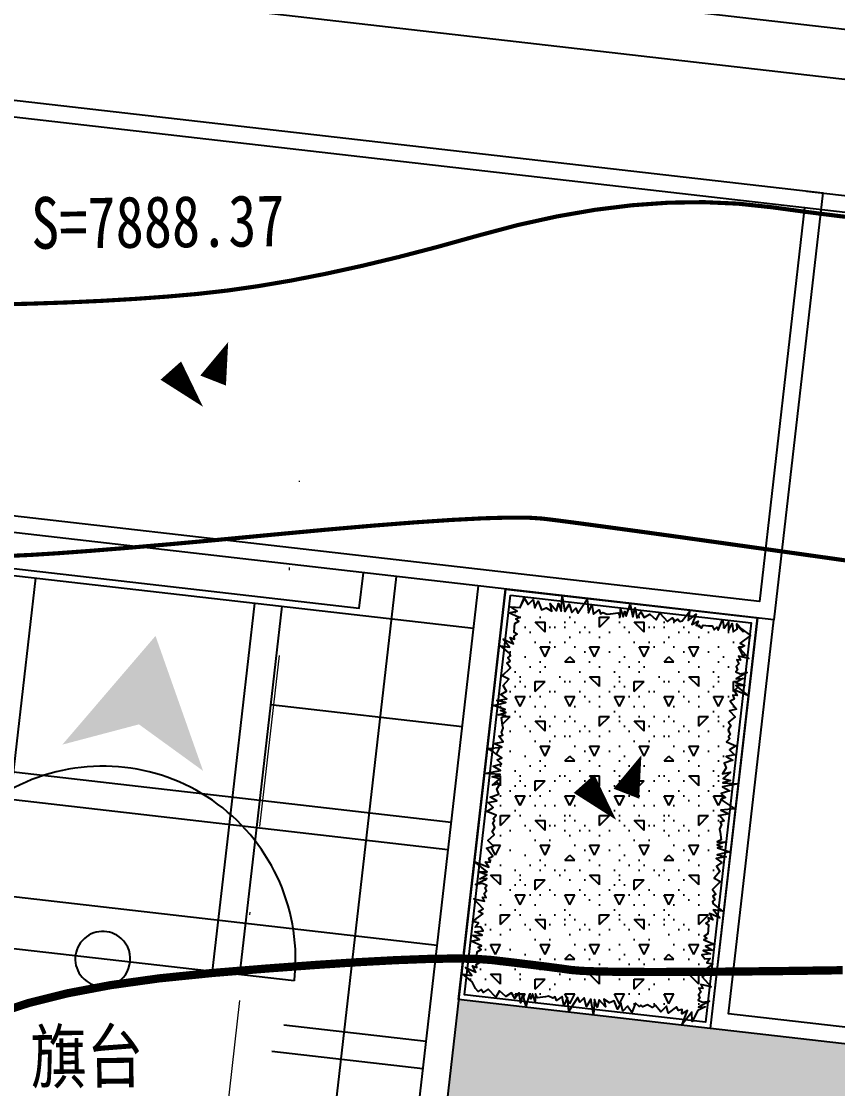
# Model space of a CAD drawing. Extents: x 496261 to 1768172, y 3738341 to 4579341.
# Drawn here: x 496822.24 to 496851.87, y 4379316.32 to 4379355.08 of the extents above; entities that cross this region are included whole.
import ezdxf

# ---------------------------------------------------------------- set-up
doc = ezdxf.new("R2010")
doc.units = 0
doc.header["$MEASUREMENT"] = 0
doc.linetypes.add('DASHDOT2', pattern=[0.5, 0.25, -0.125, 0, -0.125])
doc.layers.get('0').update_dxf_attribs({"color": 8, "linetype": 'CONTINUOUS'})
for name, color, linetype in [('0-pav', 171, 'CONTINUOUS'), ('0-road', 33, 'CONTINUOUS'), ('DGX', 8, 'CONTINUOUS'), ('DMTZ', 8, 'CONTINUOUS'), ('GN-绿篱', 7, 'CONTINUOUS'), ('PUB_DIM', 3, 'CONTINUOUS'), ('PUB_TEXT', 7, 'CONTINUOUS'), ('WALL', 2, 'CONTINUOUS'), ('小品', 1, 'CONTINUOUS'), ('车行道', 5, 'CONTINUOUS'), ('铺地', 25, 'CONTINUOUS')]:
    doc.layers.add(name, color=color, linetype=linetype)
doc.layers.add('道路红线', color=1, linetype='CONTINUOUS', lineweight=0)
doc.styles.add('HT', font='simhei.ttf', dxfattribs={"width": 0.8})

# ---------------------------------------------------------------- blocks, each defined once
blk = doc.blocks.new('gc090')
for points in [[(1.067, 1.447, 0, 1, 0), (0.52, 0.049, 1, 1, 0)], [(-1.016, 0.411, 1, 0, 0), (0.151, -0.902, 0, 0, 0)]]:
    blk.add_lwpolyline(points, format="xyseb")
blk = doc.blocks.new('RTTTT')
at = {"layer": 'WALL', "ltscale": 10}
for points in [[(3779289, -5828479), (3824889, -5828479), (3824889, -5844079), (3779289, -5844079)], [(3779889, -5829079), (3824289, -5829079), (3824289, -5843479), (3779889, -5843479)]]:
    blk.add_lwpolyline(points, close=True, dxfattribs=at)
for points in [[(3824289, -5828479), (3847389, -5828479), (3847389, -5859079), (3824289, -5859079), (3824289, -5844079)], [(3824289, -5829079), (3846789, -5829079), (3846789, -5858479), (3824889, -5858479), (3824889, -5844079)]]:
    blk.add_lwpolyline(points, dxfattribs=at)
at = {"layer": 'WALL', "color": 6, "ltscale": 10}
blk.add_lwpolyline([(3794289, -5844079), (3794289, -5845379), (3809889, -5845379), (3809889, -5844079)], dxfattribs=at)
blk = doc.blocks.new('dasd')
at = {"layer": '小品', "linetype": 'Continuous'}
blk.add_line((35360481, 3299317), (35368679, 3287968), dxfattribs=at)
for radius, start, end in [(7000, 305.8428, 125.8428), (1000, 0, 180), (1000, 180, 0)]:
    blk.add_arc((35364580, 3293643), radius, start, end, dxfattribs=at)

msp = doc.modelspace()

# ---------------------------------------------------------------- hatches: boundary and pattern name
at = {"layer": 'GN-绿篱', "true_color": 0xa115b7}
h = msp.add_hatch(dxfattribs=at)
h.set_pattern_fill('LZX_PAT158', color=202, scale=3.6, style=0)
h.set_pattern_definition([(45, (496840.887, 4379334.3392), (0, 3.6), [0.50911, -1.01826, 0.25456, -1.52734, 0.50911, -1.2728]), (135, (496843.227, 4379334.5192), (-3.6, 0), [0.50912, -0.76367, 0.25456, -1.27278, 0.50912, -1.78193]), (63.435, (496840.347, 4379333.7992), (2e-10, 3.6), [0.40248, -1.60992, 0.40248, -1.61004]), (116.565, (496840.347, 4379333.7992), (-1e-09, 3.6), [0.40248, -1.60992, 0.40248, -1.61004]), (0, (496840.347, 4379334.1592), (0, 3.6), [0.18, -1.44, 0.36, -1.44, 0.18]), (0, (496840.347, 4379334.6992), (0, 3.6), [-0.54, 0.36, -1.44, 0, -1.26, 0]), (0, (496840.347, 4379334.8792), (0, 3.6), [-1.44, 0, -1.08, 0.36, -0.72, 0]), (0, (496840.347, 4379335.4192), (0, 3.6), [-0.72, 0, -0.9, 0.36, -1.62, 0]), (0, (496840.347, 4379335.9592), (0, 3.6), [-0.72, 0.36, -1.44, 0.36, -0.72, 0]), (0, (496840.347, 4379336.8592), (0, 3.6), [-0.54, 0.36, -0.72, 0, -1.98, 0]), (0, (496840.347, 4379337.0392), (0, 3.6), [-0.72, 0, -2.16, 0.36, -0.36, 0]), (90, (496840.527, 4379334.5192), (-3.6, 2e-16), [-1.08, 0, -1.08, 0, -1.44, 0]), (90, (496840.887, 4379333.7992), (-3.6, 2e-16), [-0.54, 0.36, -1.44, 0, -1.26, 0]), (90, (496841.247, 4379333.7992), (-3.6, 2e-16), [-1.44, 0, -1.26, 0.36, -0.54, 0]), (90, (496843.227, 4379333.7992), (-3.6, 2e-16), [-0.72, 0.36, -1.8, 0.36, -0.36, 0]), (90, (496840.707, 4379334.1592), (-3.6, 2e-16), [-1.08, 0, -1.26, 0, -1.26, 0]), (90, (496841.067, 4379334.1592), (-3.6, 2e-16), [-0.9, 0, -1.98, 0, -0.72, 0]), (90, (496841.427, 4379334.3392), (-3.6, 2e-16), [-1.8, 0, -0.54, 0, -1.26, 0]), (90, (496841.607, 4379333.9792), (-3.6, 2e-16), [-1.62, 0, -0.72, 0, -0.9, 0]), (90, (496841.967, 4379334.5192), (-3.6, 2e-16), [-1.44, 0, -0.54, 0, -1.44, 0]), (90, (496842.147, 4379334.6992), (-3.6, 2e-16), [-1.62, 0, -0.72, 0, -1.26, 0]), (90, (496842.327, 4379333.7992), (-3.6, 2e-16), [-2.16, 0, -0.9, 0, -0.54, 0]), (90, (496842.507, 4379334.3392), (-3.6, 2e-16), [-0.72, 0, -1.44, 0, -1.44, 0]), (90, (496842.687, 4379334.1592), (-3.6, 2e-16), [-1.62, 0, -0.9, 0, -1.08, 0]), (90, (496842.867, 4379333.9792), (-3.6, 2e-16), [-1.44, 0, -1.08, 0, -1.08, 0]), (90, (496843.227, 4379334.1592), (-3.6, 2e-16), [-1.08, 0, -1.08, 0, -1.44, 0]), (90, (496843.587, 4379334.3392), (-3.6, 2e-16), [-1.44, 0, -0.72, 0, -1.44, 0]), (90, (496843.767, 4379334.5192), (-3.6, 2e-16), [-0.54, 0, -2.16, 0, -0.9, 0])])
h.paths.add_polyline_path([(496840.347, 4379333.799), (496840.486, 4379334.14), (496840.636, 4379333.909), (496840.814, 4379334.09), (496840.876, 4379333.782), (496841.003, 4379334.022), (496841.119, 4379333.71), (496841.291, 4379333.781), (496841.502, 4379333.657), (496841.439, 4379333.937), (496841.67, 4379333.673), (496841.743, 4379333.945), (496841.834, 4379333.662), (496841.871, 4379334.211), (496841.972, 4379333.653), (496842.128, 4379333.918), (496842.217, 4379333.609), (496842.365, 4379333.764), (496842.437, 4379333.593), (496842.774, 4379334.094), (496842.823, 4379333.595), (496842.953, 4379333.889), (496843.014, 4379333.555), (496843.217, 4379333.706), (496843.262, 4379333.565), (496843.349, 4379333.614), (496843.509, 4379333.548), (496843.622, 4379333.568), (496843.9, 4379333.605), (496843.973, 4379333.461), (496843.991, 4379333.736), (496844.083, 4379333.455), (496844.151, 4379333.643), (496844.194, 4379333.475), (496844.334, 4379333.907), (496844.442, 4379333.457), (496844.52, 4379333.783), (496844.577, 4379333.421), (496844.729, 4379333.631), (496844.853, 4379333.429), (496845.056, 4379333.553), (496845.289, 4379333.345), (496845.416, 4379333.584), (496845.7, 4379333.29), (496845.874, 4379333.416), (496845.949, 4379333.3), (496846.065, 4379333.375), (496846.142, 4379333.287), (496846.226, 4379333.309), (496846.497, 4379333.649), (496846.447, 4379333.321), (496846.738, 4379333.55), (496846.576, 4379333.175), (496846.805, 4379333.297), (496846.738, 4379333.137), (496846.85, 4379333.157), (496846.925, 4379333.042), (496846.988, 4379333.147), (496847.18, 4379333.134), (496847.317, 4379333.125), (496847.394, 4379332.982), (496847.483, 4379333.086), (496847.531, 4379332.972), (496847.695, 4379333.347), (496847.757, 4379333.04), (496847.911, 4379333.277), (496847.915, 4379332.946), (496848.044, 4379333.214), (496848.079, 4379332.908), (496848.223, 4379333.009), (496848.209, 4379333.202), (496848.386, 4379333.014), (496848.707, 4379332.773), (496848.329, 4379332.495), (496848.489, 4379332.401), (496848.317, 4379332.303), (496848.651, 4379331.948), (496848.27, 4379332.029), (496848.343, 4379331.887), (496848.206, 4379331.896), (496848.279, 4379331.753), (496848.19, 4379331.648), (496848.237, 4379331.535), (496848.176, 4379331.457), (496848.338, 4379331.39), (496848.589, 4379331.429), (496848.188, 4379331.208), (496848.437, 4379331.218), (496848.178, 4379331.07), (496848.502, 4379330.965), (496848.17, 4379330.96), (496848.614, 4379330.599), (496848.105, 4379330.799), (496848.229, 4379330.598), (496848.063, 4379330.608), (496848.109, 4379330.468), (496847.966, 4379330.395), (496848.195, 4379330.103), (496847.942, 4379330.038), (496848.149, 4379329.83), (496847.914, 4379329.625), (496847.989, 4379329.51), (496847.896, 4379329.351), (496847.967, 4379329.18), (496847.906, 4379329.102), (496847.957, 4379329.043), (496847.839, 4379328.913), (496847.839, 4379328.913), (496848.179, 4379328.774), (496847.948, 4379328.624), (496848.129, 4379328.446), (496847.821, 4379328.383), (496848.062, 4379328.257), (496847.75, 4379328.14), (496847.821, 4379327.969), (496847.696, 4379327.758), (496847.977, 4379327.821), (496847.712, 4379327.59), (496847.984, 4379327.517), (496847.702, 4379327.426), (496848.251, 4379327.388), (496847.692, 4379327.288), (496847.958, 4379327.132), (496847.648, 4379327.043), (496847.804, 4379326.895), (496847.632, 4379326.823), (496848.134, 4379326.486), (496847.634, 4379326.437), (496847.928, 4379326.307), (496847.594, 4379326.246), (496847.746, 4379326.043), (496847.604, 4379325.997), (496847.653, 4379325.911), (496847.588, 4379325.75), (496847.608, 4379325.638), (496847.644, 4379325.36), (496847.501, 4379325.287), (496847.775, 4379325.269), (496847.494, 4379325.177), (496847.682, 4379325.109), (496847.514, 4379325.066), (496847.946, 4379324.925), (496847.496, 4379324.818), (496847.822, 4379324.74), (496847.46, 4379324.683), (496847.67, 4379324.531), (496847.469, 4379324.406), (496847.593, 4379324.204), (496847.385, 4379323.97), (496847.624, 4379323.844), (496847.329, 4379323.56), (496847.455, 4379323.386), (496847.339, 4379323.311), (496847.414, 4379323.195), (496847.327, 4379323.118), (496847.348, 4379323.034), (496847.688, 4379322.763), (496847.36, 4379322.812), (496847.589, 4379322.522), (496847.214, 4379322.684), (496847.336, 4379322.455), (496847.176, 4379322.522), (496847.196, 4379322.41), (496847.081, 4379322.335), (496847.186, 4379322.272), (496847.174, 4379322.08), (496847.164, 4379321.942), (496847.021, 4379321.866), (496847.126, 4379321.776), (496847.011, 4379321.729), (496847.386, 4379321.565), (496847.08, 4379321.503), (496847.317, 4379321.349), (496846.985, 4379321.344), (496847.253, 4379321.216), (496846.947, 4379321.181), (496847.048, 4379321.036), (496847.242, 4379321.05), (496847.121, 4379320.893), (496847.338, 4379320.851), (496846.961, 4379320.573), (496847.12, 4379320.48), (496846.948, 4379320.381), (496847.282, 4379320.026), (496846.901, 4379320.108), (496846.974, 4379319.965), (496846.838, 4379319.975), (496846.911, 4379319.831), (496846.821, 4379319.727), (496846.869, 4379319.614), (496846.808, 4379319.535), (496846.969, 4379319.468), (496847.22, 4379319.507), (496846.819, 4379319.286), (496847.068, 4379319.296), (496846.791, 4379319.158), (496846.587, 4379318.765), (496846.582, 4379319.096), (496846.222, 4379318.652), (496846.422, 4379319.162), (496846.22, 4379319.037), (496846.231, 4379319.203), (496846.09, 4379319.157), (496846.017, 4379319.3), (496845.725, 4379319.071), (496845.66, 4379319.324), (496845.453, 4379319.117), (496845.248, 4379319.352), (496845.133, 4379319.277), (496844.973, 4379319.37), (496844.802, 4379319.299), (496844.724, 4379319.36), (496844.665, 4379319.309), (496844.535, 4379319.428), (496844.535, 4379319.428), (496844.396, 4379319.087), (496844.246, 4379319.318), (496844.068, 4379319.137), (496844.006, 4379319.445), (496843.879, 4379319.205), (496843.763, 4379319.516), (496843.591, 4379319.445), (496843.38, 4379319.57), (496843.443, 4379319.29), (496843.213, 4379319.554), (496843.139, 4379319.282), (496843.048, 4379319.565), (496843.011, 4379319.016), (496842.911, 4379319.574), (496842.754, 4379319.308), (496842.666, 4379319.618), (496842.517, 4379319.463), (496842.445, 4379319.634), (496842.109, 4379319.133), (496842.06, 4379319.632), (496841.929, 4379319.338), (496841.869, 4379319.672), (496841.665, 4379319.52), (496841.62, 4379319.662), (496841.533, 4379319.613), (496841.373, 4379319.678), (496841.261, 4379319.659), (496840.982, 4379319.622), (496840.909, 4379319.765), (496840.891, 4379319.491), (496840.799, 4379319.772), (496840.731, 4379319.584), (496840.688, 4379319.752), (496840.548, 4379319.32), (496840.44, 4379319.77), (496840.363, 4379319.444), (496840.305, 4379319.806), (496840.153, 4379319.596), (496840.029, 4379319.798), (496839.826, 4379319.674), (496839.593, 4379319.882), (496839.466, 4379319.642), (496839.182, 4379319.937), (496839.008, 4379319.811), (496838.934, 4379319.927), (496838.818, 4379319.852), (496838.726, 4379319.96), (496838.602, 4379320.206), (496838.262, 4379320.477), (496838.59, 4379320.428), (496838.361, 4379320.718), (496838.736, 4379320.556), (496838.614, 4379320.785), (496838.774, 4379320.718), (496838.754, 4379320.83), (496838.869, 4379320.905), (496838.764, 4379320.968), (496838.776, 4379321.16), (496838.786, 4379321.298), (496838.929, 4379321.374), (496838.825, 4379321.464), (496838.939, 4379321.511), (496838.564, 4379321.675), (496838.87, 4379321.737), (496838.633, 4379321.891), (496838.965, 4379321.896), (496838.697, 4379322.024), (496839.003, 4379322.059), (496838.902, 4379322.203), (496838.709, 4379322.189), (496838.829, 4379322.347), (496838.612, 4379322.389), (496838.989, 4379322.667), (496838.83, 4379322.76), (496839.002, 4379322.859), (496838.668, 4379323.214), (496839.049, 4379323.132), (496838.976, 4379323.275), (496839.112, 4379323.265), (496839.039, 4379323.409), (496839.129, 4379323.513), (496839.081, 4379323.626), (496839.142, 4379323.705), (496838.981, 4379323.772), (496838.73, 4379323.733), (496839.131, 4379323.954), (496838.882, 4379323.944), (496839.141, 4379324.092), (496838.817, 4379324.197), (496839.149, 4379324.202), (496838.704, 4379324.562), (496839.214, 4379324.362), (496839.09, 4379324.564), (496839.255, 4379324.553), (496839.21, 4379324.694), (496839.352, 4379324.767), (496839.124, 4379325.059), (496839.376, 4379325.124), (496839.17, 4379325.331), (496839.404, 4379325.536), (496839.329, 4379325.651), (496839.423, 4379325.811), (496839.352, 4379325.982), (496839.413, 4379326.06), (496839.361, 4379326.119), (496839.48, 4379326.249), (496839.48, 4379326.249), (496839.14, 4379326.388), (496839.371, 4379326.538), (496839.19, 4379326.716), (496839.497, 4379326.778), (496839.257, 4379326.905), (496839.569, 4379327.021), (496839.498, 4379327.193), (496839.622, 4379327.404), (496839.342, 4379327.341), (496839.607, 4379327.571), (496839.335, 4379327.645), (496839.617, 4379327.736), (496839.068, 4379327.773), (496839.627, 4379327.873), (496839.361, 4379328.03), (496839.671, 4379328.118), (496839.515, 4379328.267), (496839.686, 4379328.339), (496839.185, 4379328.675), (496839.685, 4379328.724), (496839.39, 4379328.855), (496839.725, 4379328.915), (496839.573, 4379329.119), (496839.715, 4379329.164), (496839.665, 4379329.251), (496839.731, 4379329.411), (496839.711, 4379329.523), (496839.674, 4379329.802), (496839.818, 4379329.875), (496839.543, 4379329.893), (496839.825, 4379329.985), (496839.637, 4379330.053), (496839.805, 4379330.096), (496839.373, 4379330.236), (496839.822, 4379330.344), (496839.497, 4379330.421), (496839.858, 4379330.479), (496839.649, 4379330.631), (496839.85, 4379330.755), (496839.726, 4379330.958), (496839.934, 4379331.191), (496839.695, 4379331.318), (496839.99, 4379331.602), (496839.863, 4379331.776), (496839.979, 4379331.85), (496839.905, 4379331.966), (496839.992, 4379332.043), (496839.97, 4379332.128), (496839.631, 4379332.399), (496839.958, 4379332.349), (496839.73, 4379332.64), (496840.105, 4379332.477), (496839.982, 4379332.706), (496840.143, 4379332.64), (496840.123, 4379332.752), (496840.238, 4379332.827), (496840.133, 4379332.89), (496840.145, 4379333.082), (496840.155, 4379333.219), (496840.298, 4379333.296), (496840.193, 4379333.385), (496840.307, 4379333.433), (496839.932, 4379333.596), (496840.239, 4379333.659), (496840.002, 4379333.813)])
at = {"layer": 'PUB_DIM'}
msp.add_hatch(color=256, dxfattribs=at).paths.add_polyline_path([(496826.509, 4379329.551), (496828.837, 4379327.862), (496827.109, 4379332.763), (496823.729, 4379328.816)])
at = {"layer": '铺地'}
h = msp.add_hatch(dxfattribs=at)
h.set_pattern_fill('GRAVEL', color=8, scale=8, angle=90, style=0)
h.set_pattern_definition([(318.0128, (496845.26926, 4379273.4613), (72.00002, -63.9999754), [1.0763, -106.5527]), (274.9697, (496846.06926, 4379272.7413), (-7.9999444, 96.0000072), [1.84694, -182.8474]), (222.5104, (496846.22926, 4379270.9013), (88.0000578, 79.9999385), [1.3023, -128.92826]), (357.2737, (496848.22926, 4379267.7813), (-160.0000035, 7.9999449), [1.6819, -166.50846]), (22.8337, (496849.90926, 4379267.7013), (-95.9999655, -40.0000932), [1.64924, -163.27498]), (87.2737, (496851.42926, 4379268.3413), (-7.9999449, -160.0000035), [1.6819, -166.50846]), (127.6942, (496851.50926, 4379270.0213), (79.99993835, -104.00004714), [2.22423, -220.1988]), (162.2553, (496850.14926, 4379271.7813), (-175.999978, 56.0000605), [2.0999, -207.89057]), (211.4296, (496848.14926, 4379272.4213), (-103.999951, -64.000081), [1.6876, -167.07258]), (265.2364, (496846.70926, 4379271.5413), (7.9999195, 88.0000087), [1.92666, -94.4061]), (312.3974, (496846.54926, 4379269.6213), (87.9999506, -96.000046), [2.49158, -246.667]), (228.8141, (496848.30926, 4379275.7013), (-47.9999704, -56.0000305), [0.8504, -84.19075]), (261.4692, (496847.74926, 4379275.0613), (16.0000482, 103.9999886), [1.6179, -160.17209]), (315, (496847.509, 4379273.4613), (8, 1e-06), [1.13137, -10.18234]), (293.1986, (496846.5493, 4379272.9013), (-16.000016, 39.9999955), [0.60926, -60.31692]), (21.8014, (496846.7893, 4379272.3413), (-24.000001, -8.000003), [0.86162, -42.2197]), (120.9638, (496847.5893, 4379272.6613), (-16.000023, 23.999982), [1.39943, -45.2482]), (251.565, (496846.8693, 4379273.8613), (7.999985, 16.000005), [1.01193, -24.2863]), (106.3895, (496846.78926, 4379267.7013), (-23.9999533, 80.0000141), [1.4176, -140.34276]), (160.3462, (496846.38926, 4379269.0613), (88.0000217, -31.9999492), [1.1893, -117.73926]), (23.1986, (496845.2693, 4379273.8613), (-39.999996, -16.000016), [1.21852, -59.70766]), (73.6105, (496846.38926, 4379274.3413), (-23.99993, -80.000021), [1.4176, -140.34276]), (69.444, (496851.7493, 4379267.7013), (-15.999962, -40.000017), [1.36704, -66.985]), (24.7751, (496852.22926, 4379268.9813), (-88.0000216, -39.9999503), [1.14542, -113.39714]), (156.8014, (496853.2693, 4379273.9413), (-40, 16.000005), [1.21852, -59.70766]), (107.354, (496852.14926, 4379274.4213), (31.9999711, -104.0000115), [1.34105, -132.7634]), (159.444, (496853.2693, 4379270.0213), (40.000017, -15.999962), [0.68352, -67.6685]), (191.3099, (496853.2693, 4379273.4613), (-32.000005, -7.999986), [0.40792, -40.38423]), (255.9638, (496852.8693, 4379273.3813), (7.99998, 24.000006), [1.64924, -31.3356]), (276.009, (496852.46926, 4379271.7813), (-8.0000062, 79.9999968), [1.5284, -151.31138]), (33.69, (496848.3093, 4379272.6613), (-15.999995, -8.000013), [1.15378, -27.69063]), (83.1572, (496849.26926, 4379273.3013), (16.0000442, 135.99999725), [2.01435, -199.4205]), (150.9454, (496849.50926, 4379275.3013), (56.0000077, -31.999992), [0.82365, -81.5414]), (180, (496848.789, 4379275.701), (-8, -8), [0.48, -7.52]), (210.2564, (496852.22926, 4379271.6213), (56.000015, 31.9999672), [1.1114, -110.02816]), (138.0128, (496851.26926, 4379271.0613), (-72.00002, 63.9999754), [2.15258, -105.47642]), (90, (496849.669, 4379272.501), (-8, 8), [2.08, -5.92]), (55.3048, (496849.66926, 4379274.5813), (-56.0000573, -79.9999622), [1.2649, -125.2262]), (344.0546, (496850.3893, 4379275.6213), (32.000002, -7.999994), [1.1648, -57.07606]), (297.646, (496851.50926, 4379275.3013), (80.0000838, -151.9999548), [1.89652, -187.7558]), (265.4261, (496852.38926, 4379273.6213), (-7.9999433, -104.0000056), [2.0064, -198.6326])])
h.paths.add_polyline_path([(496812.278, 4379322.527), (496780.189, 4379326.211), (496782.157, 4379343.354), (496763.579, 4379345.487), (496762.443, 4379335.588), (496769.517, 4379334.776), (496765.609, 4379300.726), (496758.534, 4379301.538), (496756.846, 4379286.839), (496768.69, 4379285.479), (496768.966, 4379287.889), (496773.437, 4379287.376), (496773.16, 4379284.966), (496775.197, 4379284.732), (496811.344, 4379313.434)])
h.paths.add_polyline_path([(496788.423, 4379312.698), (496783.952, 4379313.211), (496784.465, 4379317.682), (496788.936, 4379317.169)], flags=16)
h.paths.add_polyline_path([(496787.145, 4379302.783), (496786.632, 4379298.313), (496782.162, 4379298.826), (496782.675, 4379303.297)], flags=16)
h.paths.add_polyline_path([(496776.496, 4379314.022), (496772.025, 4379314.535), (496772.539, 4379319.006), (496777.009, 4379318.492)], flags=16)
h.paths.add_polyline_path([(496775.361, 4379304.136), (496774.848, 4379299.665), (496770.377, 4379300.179), (496770.89, 4379304.649)], flags=16)
h.paths.add_polyline_path([(496889.416, 4379319.324), (496870.838, 4379321.456), (496870.198, 4379315.878), (496838.109, 4379319.562), (496836.991, 4379309.829), (496865.116, 4379274.409), (496868.256, 4379274.049), (496868.545, 4379276.565), (496873.016, 4379276.052), (496872.727, 4379273.536), (496884.011, 4379272.24), (496885.69, 4379286.868), (496879.754, 4379287.55), (496881.944, 4379306.632), (496887.881, 4379305.95)])
h.paths.add_polyline_path([(496860.191, 4379309.009), (496864.661, 4379308.495), (496864.148, 4379304.025), (496859.678, 4379304.538)], flags=16)
h.paths.add_polyline_path([(496858.518, 4379294.441), (496862.989, 4379293.928), (496862.476, 4379289.457), (496858.005, 4379289.97)], flags=16)
h.paths.add_polyline_path([(496872.126, 4379307.759), (496876.597, 4379307.246), (496876.083, 4379302.775), (496871.613, 4379303.288)], flags=16)
h.paths.add_polyline_path([(496870.449, 4379293.148), (496874.919, 4379292.634), (496874.406, 4379288.164), (496869.936, 4379288.677)], flags=16)

# ---------------------------------------------------------------- linework, layer by layer
at = {"elevation": 1400.702}
for points in [[(496839.819, 4379334.464), (496848.959, 4379333.414), (496847.249, 4379318.512), (496838.109, 4379319.562)], [(496839.819, 4379334.464), (496848.959, 4379333.414), (496847.249, 4379318.512), (496838.109, 4379319.562)], [(496839.995, 4379334.242), (496848.738, 4379333.239), (496847.073, 4379318.734), (496838.33, 4379319.737)]]:
    msp.add_lwpolyline(points, close=True, dxfattribs=at)
at = {"layer": '0-pav', "color": 8}
for p, q in [((496814.806, 4379335.779, 1400.702), (496838.65, 4379333.042, 1400.702)), ((496822.754, 4379334.867, 1400.702), (496821.832, 4379326.833, 1400.702)), ((496835.845, 4379334.92, 1400.702), (496832.922, 4379309.454, 1400.702)), ((496838.826, 4379334.578, 1400.702), (496828.447, 4379244.172, 1400.702)), ((496830.702, 4379333.955, 1400.702), (496829.779, 4379325.92, 1400.702)), ((496831.695, 4379333.841, 1400.702), (496830.773, 4379325.806, 1400.702)), ((496831.286, 4379330.277, 1400.702), (496838.24, 4379329.478, 1400.702)), ((496813.998, 4379328.739, 1400.702), (496837.841, 4379326.001, 1400.702)), ((496813.884, 4379327.745, 1400.702), (496837.727, 4379325.008, 1400.702)), ((496829.779, 4379325.92, 1400.702), (496829.167, 4379320.588, 1400.702)), ((496830.773, 4379325.806, 1400.702), (496830.161, 4379320.474, 1400.702)), ((496816.465, 4379323.926, 1400.702), (496837.328, 4379321.531, 1400.702)), ((496831.77, 4379318.646, 1400.702), (496836.929, 4379318.054, 1400.702)), ((496831.337, 4379317.689, 1400.702), (496836.815, 4379317.06, 1400.702))]:
    msp.add_line(p, q, dxfattribs=at)
at = {"layer": '0-road'}
msp.add_line((496839.819, 4379334.464, 1400.702), (496829.349, 4379243.261, 1400.702), dxfattribs=at)
at = {"layer": 'DGX', "color": 8, "linetype": 'Continuous'}
for points, const_width, elevation in [([(496821.188, 4379344.793), (496822.571, 4379344.825), (496823.896, 4379344.87), (496825.163, 4379344.928), (496826.372, 4379344.999), (496827.524, 4379345.082), (496828.617, 4379345.178), (496829.708, 4379345.301), (496830.85, 4379345.464), (496832.044, 4379345.667), (496833.29, 4379345.911), (496834.588, 4379346.195), (496835.938, 4379346.52), (496837.34, 4379346.885), (496838.793, 4379347.29), (496840.255, 4379347.679), (496841.68, 4379347.993), (496843.069, 4379348.234), (496844.422, 4379348.4), (496845.739, 4379348.493), (496847.02, 4379348.511), (496848.264, 4379348.456), (496849.473, 4379348.327), (496850.669, 4379348.165), (496851.877, 4379348.012), (496853.096, 4379347.87)], 0.15, 1406), ([(496821.803, 4379335.667), (496822.594, 4379335.704), (496823.576, 4379335.765), (496824.749, 4379335.851), (496826.112, 4379335.961), (496827.667, 4379336.095), (496829.412, 4379336.254), (496831.348, 4379336.437), (496833.279, 4379336.617), (496835.009, 4379336.767), (496836.537, 4379336.886), (496837.864, 4379336.974), (496838.99, 4379337.032), (496839.914, 4379337.059), (496840.638, 4379337.056), (496841.16, 4379337.022), (496841.695, 4379336.956), (496842.46, 4379336.856), (496843.453, 4379336.722), (496844.675, 4379336.555), (496846.126, 4379336.354), (496847.806, 4379336.118), (496849.715, 4379335.849), (496851.852, 4379335.547), (496853.978, 4379335.247)], 0.15, 1405.5), ([(496821.313, 4379319.04), (496822.511, 4379319.437), (496823.899, 4379319.784), (496825.476, 4379320.082), (496827.243, 4379320.329), (496829.199, 4379320.527), (496831.152, 4379320.686), (496832.909, 4379320.815), (496834.468, 4379320.917), (496835.83, 4379320.99), (496836.996, 4379321.034), (496837.965, 4379321.05), (496838.737, 4379321.037), (496839.312, 4379320.996), (496839.775, 4379320.941), (496840.209, 4379320.89), (496840.614, 4379320.84), (496840.991, 4379320.794), (496841.339, 4379320.75), (496841.659, 4379320.708), (496841.951, 4379320.669), (496842.213, 4379320.632), (496842.584, 4379320.601), (496843.201, 4379320.579), (496844.063, 4379320.565), (496845.17, 4379320.56), (496846.523, 4379320.564), (496848.122, 4379320.576), (496849.965, 4379320.596), (496852.054, 4379320.625)], 0.3, 1405)]:
    msp.add_lwpolyline(points, dxfattribs=dict(at, const_width=const_width, elevation=elevation))
at = {"layer": 'DGX', "color": 8, "linetype": 'Continuous', "const_width": 0.15}
msp.add_lwpolyline([(496733.363, 4379141.704, 0.000002), (496728.884, 4379138.156, 0.000366)], format="xyb", dxfattribs=at)
at = {"layer": 'GN-绿篱', "color": 202, "true_color": 0xa115b7, "elevation": -1399301.298}
msp.add_lwpolyline([(496840.347, 4379333.799), (496840.486, 4379334.14), (496840.636, 4379333.909), (496840.814, 4379334.09), (496840.876, 4379333.782), (496841.003, 4379334.022), (496841.119, 4379333.71), (496841.291, 4379333.781), (496841.502, 4379333.657), (496841.439, 4379333.937), (496841.67, 4379333.673), (496841.743, 4379333.945), (496841.834, 4379333.662), (496841.871, 4379334.211), (496841.972, 4379333.653), (496842.128, 4379333.918), (496842.217, 4379333.609), (496842.365, 4379333.764), (496842.437, 4379333.593), (496842.774, 4379334.094), (496842.823, 4379333.595), (496842.953, 4379333.889), (496843.014, 4379333.555), (496843.217, 4379333.706), (496843.262, 4379333.565), (496843.349, 4379333.614), (496843.509, 4379333.548), (496843.622, 4379333.568), (496843.9, 4379333.605), (496843.973, 4379333.461), (496843.991, 4379333.736), (496844.083, 4379333.455), (496844.151, 4379333.643), (496844.194, 4379333.475), (496844.334, 4379333.907), (496844.442, 4379333.457), (496844.52, 4379333.783), (496844.577, 4379333.421), (496844.729, 4379333.631), (496844.853, 4379333.429), (496845.056, 4379333.553), (496845.289, 4379333.345), (496845.416, 4379333.584), (496845.7, 4379333.29), (496845.874, 4379333.416), (496845.949, 4379333.3), (496846.065, 4379333.375), (496846.142, 4379333.287), (496846.226, 4379333.309), (496846.497, 4379333.649), (496846.447, 4379333.321), (496846.738, 4379333.55), (496846.576, 4379333.175), (496846.805, 4379333.297), (496846.738, 4379333.137), (496846.85, 4379333.157), (496846.925, 4379333.042), (496846.988, 4379333.147), (496847.18, 4379333.134), (496847.317, 4379333.125), (496847.394, 4379332.982), (496847.483, 4379333.086), (496847.531, 4379332.972), (496847.695, 4379333.347), (496847.757, 4379333.04), (496847.911, 4379333.277), (496847.915, 4379332.946), (496848.044, 4379333.214), (496848.079, 4379332.908), (496848.223, 4379333.009), (496848.209, 4379333.202), (496848.386, 4379333.014), (496848.707, 4379332.773), (496848.329, 4379332.495), (496848.489, 4379332.401), (496848.317, 4379332.303), (496848.651, 4379331.948), (496848.27, 4379332.029), (496848.343, 4379331.887), (496848.206, 4379331.896), (496848.279, 4379331.753), (496848.19, 4379331.648), (496848.237, 4379331.535), (496848.176, 4379331.457), (496848.338, 4379331.39), (496848.589, 4379331.429), (496848.188, 4379331.208), (496848.437, 4379331.218), (496848.178, 4379331.07), (496848.502, 4379330.965), (496848.17, 4379330.96), (496848.614, 4379330.599), (496848.105, 4379330.799), (496848.229, 4379330.598), (496848.063, 4379330.608), (496848.109, 4379330.468), (496847.966, 4379330.395), (496848.195, 4379330.103), (496847.942, 4379330.038), (496848.149, 4379329.83), (496847.914, 4379329.625), (496847.989, 4379329.51), (496847.896, 4379329.351), (496847.967, 4379329.18), (496847.906, 4379329.102), (496847.957, 4379329.043), (496847.839, 4379328.913), (496847.839, 4379328.913), (496848.179, 4379328.774), (496847.948, 4379328.624), (496848.129, 4379328.446), (496847.821, 4379328.383), (496848.062, 4379328.257), (496847.75, 4379328.14), (496847.821, 4379327.969), (496847.696, 4379327.758), (496847.977, 4379327.821), (496847.712, 4379327.59), (496847.984, 4379327.517), (496847.702, 4379327.426), (496848.251, 4379327.388), (496847.692, 4379327.288), (496847.958, 4379327.132), (496847.648, 4379327.043), (496847.804, 4379326.895), (496847.632, 4379326.823), (496848.134, 4379326.486), (496847.634, 4379326.437), (496847.928, 4379326.307), (496847.594, 4379326.246), (496847.746, 4379326.043), (496847.604, 4379325.997), (496847.653, 4379325.911), (496847.588, 4379325.75), (496847.608, 4379325.638), (496847.644, 4379325.36), (496847.501, 4379325.287), (496847.775, 4379325.269), (496847.494, 4379325.177), (496847.682, 4379325.109), (496847.514, 4379325.066), (496847.946, 4379324.925), (496847.496, 4379324.818), (496847.822, 4379324.74), (496847.46, 4379324.683), (496847.67, 4379324.531), (496847.469, 4379324.406), (496847.593, 4379324.204), (496847.385, 4379323.97), (496847.624, 4379323.844), (496847.329, 4379323.56), (496847.455, 4379323.386), (496847.339, 4379323.311), (496847.414, 4379323.195), (496847.327, 4379323.118), (496847.348, 4379323.034), (496847.688, 4379322.763), (496847.36, 4379322.812), (496847.589, 4379322.522), (496847.214, 4379322.684), (496847.336, 4379322.455), (496847.176, 4379322.522), (496847.196, 4379322.41), (496847.081, 4379322.335), (496847.186, 4379322.272), (496847.174, 4379322.08), (496847.164, 4379321.942), (496847.021, 4379321.866), (496847.126, 4379321.776), (496847.011, 4379321.729), (496847.386, 4379321.565), (496847.08, 4379321.503), (496847.317, 4379321.349), (496846.985, 4379321.344), (496847.253, 4379321.216), (496846.947, 4379321.181), (496847.048, 4379321.036), (496847.242, 4379321.05), (496847.121, 4379320.893), (496847.338, 4379320.851), (496846.961, 4379320.573), (496847.12, 4379320.48), (496846.948, 4379320.381), (496847.282, 4379320.026), (496846.901, 4379320.108), (496846.974, 4379319.965), (496846.838, 4379319.975), (496846.911, 4379319.831), (496846.821, 4379319.727), (496846.869, 4379319.614), (496846.808, 4379319.535), (496846.969, 4379319.468), (496847.22, 4379319.507), (496846.819, 4379319.286), (496847.068, 4379319.296), (496846.791, 4379319.158), (496846.587, 4379318.765), (496846.582, 4379319.096), (496846.222, 4379318.652), (496846.422, 4379319.162), (496846.22, 4379319.037), (496846.231, 4379319.203), (496846.09, 4379319.157), (496846.017, 4379319.3), (496845.725, 4379319.071), (496845.66, 4379319.324), (496845.453, 4379319.117), (496845.248, 4379319.352), (496845.133, 4379319.277), (496844.973, 4379319.37), (496844.802, 4379319.299), (496844.724, 4379319.36), (496844.665, 4379319.309), (496844.535, 4379319.428), (496844.535, 4379319.428), (496844.396, 4379319.087), (496844.246, 4379319.318), (496844.068, 4379319.137), (496844.006, 4379319.445), (496843.879, 4379319.205), (496843.763, 4379319.516), (496843.591, 4379319.445), (496843.38, 4379319.57), (496843.443, 4379319.29), (496843.213, 4379319.554), (496843.139, 4379319.282), (496843.048, 4379319.565), (496843.011, 4379319.016), (496842.911, 4379319.574), (496842.754, 4379319.308), (496842.666, 4379319.618), (496842.517, 4379319.463), (496842.445, 4379319.634), (496842.109, 4379319.133), (496842.06, 4379319.632), (496841.929, 4379319.338), (496841.869, 4379319.672), (496841.665, 4379319.52), (496841.62, 4379319.662), (496841.533, 4379319.613), (496841.373, 4379319.678), (496841.261, 4379319.659), (496840.982, 4379319.622), (496840.909, 4379319.765), (496840.891, 4379319.491), (496840.799, 4379319.772), (496840.731, 4379319.584), (496840.688, 4379319.752), (496840.548, 4379319.32), (496840.44, 4379319.77), (496840.363, 4379319.444), (496840.305, 4379319.806), (496840.153, 4379319.596), (496840.029, 4379319.798), (496839.826, 4379319.674), (496839.593, 4379319.882), (496839.466, 4379319.642), (496839.182, 4379319.937), (496839.008, 4379319.811), (496838.934, 4379319.927), (496838.818, 4379319.852), (496838.726, 4379319.96), (496838.602, 4379320.206), (496838.262, 4379320.477), (496838.59, 4379320.428), (496838.361, 4379320.718), (496838.736, 4379320.556), (496838.614, 4379320.785), (496838.774, 4379320.718), (496838.754, 4379320.83), (496838.869, 4379320.905), (496838.764, 4379320.968), (496838.776, 4379321.16), (496838.786, 4379321.298), (496838.929, 4379321.374), (496838.825, 4379321.464), (496838.939, 4379321.511), (496838.564, 4379321.675), (496838.87, 4379321.737), (496838.633, 4379321.891), (496838.965, 4379321.896), (496838.697, 4379322.024), (496839.003, 4379322.059), (496838.902, 4379322.203), (496838.709, 4379322.189), (496838.829, 4379322.347), (496838.612, 4379322.389), (496838.989, 4379322.667), (496838.83, 4379322.76), (496839.002, 4379322.859), (496838.668, 4379323.214), (496839.049, 4379323.132), (496838.976, 4379323.275), (496839.112, 4379323.265), (496839.039, 4379323.409), (496839.129, 4379323.513), (496839.081, 4379323.626), (496839.142, 4379323.705), (496838.981, 4379323.772), (496838.73, 4379323.733), (496839.131, 4379323.954), (496838.882, 4379323.944), (496839.141, 4379324.092), (496838.817, 4379324.197), (496839.149, 4379324.202), (496838.704, 4379324.562), (496839.214, 4379324.362), (496839.09, 4379324.564), (496839.255, 4379324.553), (496839.21, 4379324.694), (496839.352, 4379324.767), (496839.124, 4379325.059), (496839.376, 4379325.124), (496839.17, 4379325.331), (496839.404, 4379325.536), (496839.329, 4379325.651), (496839.423, 4379325.811), (496839.352, 4379325.982), (496839.413, 4379326.06), (496839.361, 4379326.119), (496839.48, 4379326.249), (496839.48, 4379326.249), (496839.14, 4379326.388), (496839.371, 4379326.538), (496839.19, 4379326.716), (496839.497, 4379326.778), (496839.257, 4379326.905), (496839.569, 4379327.021), (496839.498, 4379327.193), (496839.622, 4379327.404), (496839.342, 4379327.341), (496839.607, 4379327.571), (496839.335, 4379327.645), (496839.617, 4379327.736), (496839.068, 4379327.773), (496839.627, 4379327.873), (496839.361, 4379328.03), (496839.671, 4379328.118), (496839.515, 4379328.267), (496839.686, 4379328.339), (496839.185, 4379328.675), (496839.685, 4379328.724), (496839.39, 4379328.855), (496839.725, 4379328.915), (496839.573, 4379329.119), (496839.715, 4379329.164), (496839.665, 4379329.251), (496839.731, 4379329.411), (496839.711, 4379329.523), (496839.674, 4379329.802), (496839.818, 4379329.875), (496839.543, 4379329.893), (496839.825, 4379329.985), (496839.637, 4379330.053), (496839.805, 4379330.096), (496839.373, 4379330.236), (496839.822, 4379330.344), (496839.497, 4379330.421), (496839.858, 4379330.479), (496839.649, 4379330.631), (496839.85, 4379330.755), (496839.726, 4379330.958), (496839.934, 4379331.191), (496839.695, 4379331.318), (496839.99, 4379331.602), (496839.863, 4379331.776), (496839.979, 4379331.85), (496839.905, 4379331.966), (496839.992, 4379332.043), (496839.97, 4379332.128), (496839.631, 4379332.399), (496839.958, 4379332.349), (496839.73, 4379332.64), (496840.105, 4379332.477), (496839.982, 4379332.706), (496840.143, 4379332.64), (496840.123, 4379332.752), (496840.238, 4379332.827), (496840.133, 4379332.89), (496840.145, 4379333.082), (496840.155, 4379333.219), (496840.298, 4379333.296), (496840.193, 4379333.385), (496840.307, 4379333.433), (496839.932, 4379333.596), (496840.239, 4379333.659), (496840.002, 4379333.813)], close=True, dxfattribs=at)
at = {"layer": '车行道', "color": 5, "elevation": 1400.702}
msp.add_lwpolyline([(496751.346, 4379238.931), (496764.987, 4379357.75, -0.414214), (496772.74, 4379363.906), (496885.996, 4379350.905, -0.414214), (496892.152, 4379343.152), (496878.511, 4379224.332)], format="xyb", dxfattribs=at)
at = {"layer": '车行道', "color": 95, "elevation": 1400.702}
msp.add_lwpolyline([(496765.367, 4379345.281), (496766.775, 4379357.545, -0.414214), (496772.534, 4379362.118), (496885.79, 4379349.116, -0.414214), (496890.363, 4379343.357), (496887.628, 4379319.529)], format="xyb", dxfattribs=at)
at = {"layer": '道路红线', "linetype": 'DASHDOT2', "ltscale": 25}
msp.add_line((496826.587, 4379288.286, 1400.702), (496832.34, 4379338.397, 1400.702), dxfattribs=at)

# ---------------------------------------------------------------- block references
at = {"yscale": 0.001000000163912773, "zscale": 0.001}
for name, p, xscale, rotation in [('RTTTT', (493716.141, 4385575.522, 1400.702), 0.0009999999887152988, 353.4511800755813), ('dasd', (518235.324, 4407660.203, 1400.702), 0.001000000218048361, 227.6082657155926)]:
    msp.add_blockref(name, p, dxfattribs=dict(at, xscale=xscale, rotation=rotation))
at = {"layer": 'DMTZ', "color": 8, "linetype": 'Continuous'}
for p in [(496828.681, 4379341.985), (496843.681, 4379326.985)]:
    msp.add_blockref('gc090', p, dxfattribs=at)

# ---------------------------------------------------------------- texts
at = {"layer": 'PUB_TEXT', "color": 7, "style": 'HT', "width": 0.8}
for s, p in [('S=7888.37', (496822.605, 4379346.816)), ('旗台', (496822.582, 4379316.535))]:
    msp.add_text(s, height=1.8776, rotation=0.6031, dxfattribs=at).set_placement(p)

doc.saveas('drawing.dxf')
